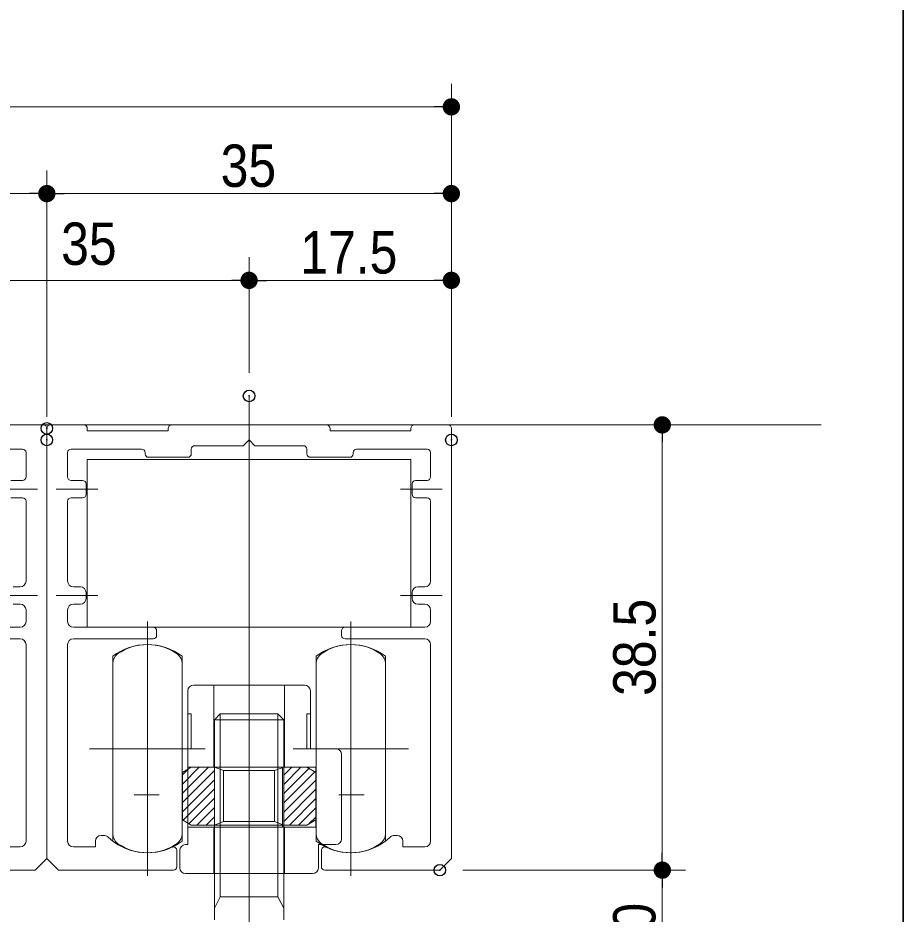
# Model space of a CAD drawing. Units: millimetres, scale not verified, with parts at other scales. Extents: x -6062 to 6062, y -3045 to 3045.
# Drawn here: x 1447 to 2212, y 608 to 1383 of the extents above; entities that cross this region are included whole.
import ezdxf
from ezdxf.enums import TextEntityAlignment as Align

# ---------------------------------------------------------------- set-up
doc = ezdxf.new("R2010")
doc.units = ezdxf.units.MM
doc.header["$LTSCALE"] = 20
doc.header["$PDMODE"] = 32
doc.header["$PDSIZE"] = 10
for name, color, linetype, lineweight in [('0-0_1図面枠', 7, 'Continuous', 20), ('0-1_3一般', 7, 'Continuous', 15), ('0-2_2寸法-1', 7, 'Continuous', 15), ('0-3_0', 7, 'Continuous', 25), ('0-5_2寸法-2', 7, 'Continuous', 15)]:
    doc.layers.add(name, color=color, linetype=linetype, lineweight=lineweight)
doc.layers.add('0-4_Defpoints', color=7, linetype='Continuous')
doc.styles.add('ＭＳ Ｐゴシック', font='')
doc.styles.get('ＭＳ Ｐゴシック').set_extended_font_data('MS PGothic')

# ---------------------------------------------------------------- blocks, each defined once
blk = doc.blocks.new('グループ-2')
at = {"layer": '0-0_1図面枠', "lineweight": 35}
blk.add_lwpolyline([(-80000, 55400), (80000, 55400), (80000, -55400), (-80000, -55400)], close=True, dxfattribs=at)
blk = doc.blocks.new('図面枠')
at = {"layer": '0-0_1図面枠'}
blk.add_blockref('グループ-2', (0, 0), dxfattribs=at)
blk = doc.blocks.new('グループ-41')
at = {"layer": '0-1_3一般', "lineweight": 5}
blk.add_line((68683.9, 8971.1), (68683.9, 12591.1), dxfattribs=at)
blk = doc.blocks.new('グループ-43')
at = {"layer": '0-1_3一般', "lineweight": 5}
for p, q in [((66923.9, 13020.9), (66923.9, 17020.9)), ((70443.9, 13020.9), (70443.9, 17020.9)), ((66323.9, 16620.9), (66323.9, 13420.9)), ((67523.9, 13420.9), (67523.9, 16620.9)), ((69843.9, 16620.9), (69843.9, 13420.9)), ((71043.9, 13420.9), (71043.9, 16620.9)), ((66123.9, 15020.9), (67723.9, 15020.9)), ((69643.9, 15020.9), (71243.9, 15020.9))]:
    blk.add_line(p, q, dxfattribs=at)
blk.add_lwpolyline([(65883.9, 20020.4), (71483.9, 20020.4), (71483.9, 17120.4), (65883.9, 17120.4)], close=True, dxfattribs=at)
for centre, start, end in [((66923.9, 15820.9), 53.1301, 126.8699), ((70443.9, 15820.9), 53.1301, 126.8699), ((66923.9, 14220.9), 233.1301, 306.8699), ((70443.9, 14220.9), 233.1301, 306.8699)]:
    blk.add_arc(centre, 1000, start, end, dxfattribs=at)
blk = doc.blocks.new('グループ-45')
at = {"layer": '0-1_3一般', "lineweight": 5}
for p, q in [((68683.9, 21120.4), (68683.9, 12520.9)), ((64543.9, 20620.4), (65123.9, 20620.4)), ((65243.9, 20620.4), (65823.9, 20620.4)), ((67343.9, 20620.4), (70023.9, 20620.4)), ((71543.9, 20620.4), (72123.9, 20620.4)), ((65183.9, 20560.4), (65183.9, 14027.5)), ((65183.9, 20360.4), (65183.9, 20560.4)), ((65883.9, 20560.4), (65883.9, 20520.4)), ((65883.9, 20520.4), (67283.9, 20520.4)), ((67283.9, 20520.4), (67283.9, 20560.4)), ((72183.9, 20360.4), (72183.9, 20560.4)), ((65183.9, 20360.4), (65183.9, 13120.4)), ((68583.9, 20260.4), (68683.9, 20360.4)), ((68683.9, 20360.4), (68783.9, 20260.4)), ((72183.9, 20360.4), (72183.9, 13120.4)), ((64763.9, 20200.4), (64403.9, 20200.4)), ((66823.9, 20200.4), (65603.9, 20200.4)), ((67683.9, 20120.4), (67683.9, 20200.4)), ((67743.9, 20260.4), (68583.9, 20260.4)), ((68783.9, 20260.4), (69623.9, 20260.4)), ((69683.9, 20200.4), (69683.9, 20120.4)), ((71403.9, 20200.4), (70543.9, 20200.4)), ((71763.9, 20200.4), (71403.9, 20200.4)), ((64823.9, 19720.4), (64823.9, 20140.4)), ((65543.9, 20140.4), (65543.9, 19720.4)), ((66883.9, 20120.4), (66883.9, 20140.4)), ((66943.9, 20060.4), (67623.9, 20060.4)), ((69743.9, 20060.4), (70423.9, 20060.4)), ((70483.9, 20120.4), (70483.9, 20140.4)), ((71823.9, 19720.4), (71823.9, 20140.4)), ((64563.9, 19660.4), (64763.9, 19660.4)), ((65603.9, 19660.4), (65803.9, 19660.4)), ((65863.9, 19420.4), (65863.9, 19600.4)), ((71503.9, 19420.4), (71503.9, 19600.4)), ((71563.9, 19660.4), (71763.9, 19660.4)), ((64303.9, 19510.4), (65023.9, 19510.4)), ((65343.9, 19510.4), (66063.9, 19510.4)), ((71303.9, 19510.4), (72023.9, 19510.4)), ((64763.9, 19360.4), (64563.9, 19360.4)), ((64823.9, 17920.4), (64823.9, 19300.4)), ((65543.9, 19300.4), (65543.9, 17920.4)), ((65803.9, 19360.4), (65603.9, 19360.4)), ((71763.9, 19360.4), (71563.9, 19360.4)), ((71823.9, 17920.4), (71823.9, 19300.4)), ((64303.9, 17670.4), (65023.9, 17670.4)), ((64603.9, 17820.4), (64723.9, 17820.4)), ((66063.9, 17670.4), (65343.9, 17670.4)), ((65643.9, 17820.4), (65763.9, 17820.4)), ((65863.9, 17620.4), (65863.9, 17720.4)), ((71303.9, 17670.4), (72023.9, 17670.4)), ((71503.9, 17620.4), (71503.9, 17720.4)), ((71603.9, 17820.4), (71723.9, 17820.4)), ((64723.9, 17520.4), (64603.9, 17520.4)), ((65763.9, 17520.4), (65643.9, 17520.4)), ((71723.9, 17520.4), (71603.9, 17520.4)), ((64823.9, 17220.4), (64823.9, 17420.4)), ((65543.9, 17420.4), (65543.9, 17220.4)), ((71823.9, 17220.4), (71823.9, 17420.4)), ((63343.9, 17120.4), (64723.9, 17120.4)), ((65643.9, 17120.4), (65963.9, 17120.4)), ((65963.9, 17120.4), (67023.9, 17120.4)), ((67083.9, 16980.4), (67083.9, 17060.4)), ((70283.9, 17060.4), (70283.9, 16980.4)), ((70343.9, 17120.4), (71723.9, 17120.4)), ((64003.9, 16920.4), (64723.9, 16920.4)), ((65983.9, 16920.4), (65643.9, 16920.4)), ((66363.9, 16920.4), (65983.9, 16920.4)), ((66363.9, 16920.4), (67023.9, 16920.4)), ((70343.9, 16920.4), (71003.9, 16920.4)), ((71003.9, 16920.4), (71723.9, 16920.4)), ((64823.9, 16820.4), (64823.9, 13420.9)), ((65543.9, 16820.4), (65543.9, 13420.9)), ((71823.9, 16820.4), (71823.9, 13420.9)), ((66923.9, 14000.3), (66923.9, 14421.3)), ((70443.9, 14421.3), (70443.9, 14000.3)), ((66695.3, 14220.9), (67128.5, 14220.9)), ((70239.3, 14220.9), (70672.5, 14220.9)), ((65183.9, 13120.4), (65183.9, 14027.5)), ((66123.9, 13520.9), (66168.9, 13520.9)), ((71198.9, 13520.9), (71243.9, 13520.9)), ((71343.9, 13320.9), (71343.9, 13420.9)), ((64723.9, 13320.9), (64343.9, 13320.9)), ((67433.9, 12980.4), (67433.9, 13261.1)), ((69933.9, 13261.1), (69933.9, 12980.4)), ((71723.9, 13320.9), (71343.9, 13320.9)), ((64983.9, 12920.4), (65183.9, 13120.4)), ((65383.9, 12920.4), (65183.9, 13120.4)), ((71983.9, 12920.4), (72183.9, 13120.4)), ((64983.9, 12920.4), (62993.9, 12920.4)), ((67373.9, 12920.4), (65383.9, 12920.4)), ((71983.9, 12920.4), (69993.9, 12920.4))]:
    blk.add_line(p, q, dxfattribs=at)
for points in [[(70083.9, 20560.4), (70083.9, 20520.4), (71483.9, 20520.4), (71483.9, 20560.4)], [(66023.9, 13420.9), (66023.9, 13320.9), (65643.9, 13320.9)]]:
    blk.add_lwpolyline(points, dxfattribs=at)
for centre, radius, start, end in [((65123.9, 20560.4), 60, 0, 90), ((65243.9, 20560.4), 60, 90, 180), ((65823.9, 20560.4), 60, 0, 90), ((67343.9, 20560.4), 60, 90, 180), ((70023.9, 20560.4), 60, 0, 90), ((71543.9, 20560.4), 60, 90, 180), ((72123.9, 20560.4), 60, 0, 90), ((64763.9, 20140.4), 60, 0, 90), ((65603.9, 20140.4), 60, 90, 180), ((66823.9, 20140.4), 60, 0, 90), ((67743.9, 20200.4), 60, 90, 180), ((69623.9, 20200.4), 60, 0, 90), ((70543.9, 20140.4), 60, 90, 180), ((71763.9, 20140.4), 60, 0, 90), ((66943.9, 20120.4), 60, 180, 270), ((67623.9, 20120.4), 60, 270, 0), ((69743.9, 20120.4), 60, 180, 270), ((70423.9, 20120.4), 60, 270, 0), ((64763.9, 19720.4), 60, 270, 0), ((65603.9, 19720.4), 60, 180, 270), ((71763.9, 19720.4), 60, 270, 0), ((65803.9, 19600.4), 60, 0, 90), ((71563.9, 19600.4), 60, 90, 180), ((65803.9, 19420.4), 60, 270, 0), ((71563.9, 19420.4), 60, 180, 270), ((64763.9, 19300.4), 60, 0, 90), ((65603.9, 19300.4), 60, 90, 180), ((71763.9, 19300.4), 60, 0, 90), ((64723.9, 17920.4), 100, 270, 0), ((65643.9, 17920.4), 100, 180, 270), ((71723.9, 17920.4), 100, 270, 0), ((65763.9, 17720.4), 100, 0, 90), ((71603.9, 17720.4), 100, 90, 180), ((64723.9, 17420.4), 100, 0, 90), ((65643.9, 17420.4), 100, 90, 180), ((65763.9, 17620.4), 100, 270, 0), ((71603.9, 17620.4), 100, 180, 270), ((71723.9, 17420.4), 100, 0, 90), ((64723.9, 17220.4), 100, 270, 0), ((65643.9, 17220.4), 100, 180, 270), ((71723.9, 17220.4), 100, 270, 0), ((67023.9, 17060.4), 60, 0, 90), ((70343.9, 17060.4), 60, 90, 180), ((64723.9, 16820.4), 100, 0, 90), ((65643.9, 16820.4), 100, 90, 180), ((67023.9, 16980.4), 60, 270, 0), ((70343.9, 16980.4), 60, 180, 270), ((71723.9, 16820.4), 100, 0, 90), ((66123.9, 13420.9), 100, 90, 180), ((66168.9, 13420.9), 100, 46.65824, 90), ((66923.9, 14220.9), 1000, 226.65824, 295.12081), ((70443.9, 14220.9), 1000, 244.87919, 313.34176), ((71198.9, 13420.9), 100, 90, 133.34176), ((71243.9, 13420.9), 100, 0, 90), ((64723.9, 13420.9), 100, 270, 0), ((65643.9, 13420.9), 100, 180, 270), ((71723.9, 13420.9), 100, 270, 0), ((67373.9, 13261.1), 60, 0, 115.12081), ((69993.9, 13261.1), 60, 64.87919, 180), ((67373.9, 12980.4), 60, 270, 0), ((69993.9, 12980.4), 60, 180, 270)]:
    blk.add_arc(centre, radius, start, end, dxfattribs=at)
at = {"layer": '0-1_3一般'}
blk.add_blockref('グループ-43', (0, 0), dxfattribs=at)
blk = doc.blocks.new('グループ-50')
at = {"layer": '0-1_3一般', "lineweight": 5}
for p, q in [((68683.9, 16520.9), (68683.9, 12460.9)), ((67723.9, 16120.9), (68073.9, 16120.9)), ((68073.9, 14700.9), (68073.9, 16120.9)), ((68073.9, 16120.9), (69293.9, 16120.9)), ((69293.9, 16120.9), (69643.9, 16120.9)), ((69293.9, 16120.9), (69293.9, 14700.9)), ((67623.9, 16020.9), (67623.9, 15620.9)), ((69743.9, 15620.9), (69743.9, 16020.9)), ((67623.9, 15620.9), (67623.9, 15020.9)), ((67623.9, 15620.9), (67683.9, 15620.9)), ((67683.9, 15620.9), (67683.9, 15020.9)), ((69683.9, 15620.9), (69683.9, 15020.9)), ((69743.9, 15620.9), (69683.9, 15620.9)), ((69743.9, 15020.9), (69743.9, 15620.9)), ((67623.9, 15020.9), (67623.9, 14700.9)), ((67683.9, 15020.9), (67623.9, 15020.9)), ((69683.9, 15020.9), (69743.9, 15020.9)), ((69743.9, 15020.9), (70183.9, 15020.9)), ((70283.9, 14920.9), (70283.9, 13460.9)), ((67623.9, 14700.9), (68073.9, 14700.9)), ((68073.9, 14700.9), (69261.2, 14700.9)), ((69261.2, 14700.9), (69293.9, 14700.9)), ((69261.2, 14700.9), (69261.2, 13660.9)), ((69293.9, 14700.9), (69743.9, 14700.9)), ((69743.9, 14700.9), (69838.6, 14700.9)), ((69838.6, 14700.9), (69838.6, 13660.9)), ((68073.9, 13660.9), (67623.9, 13660.9)), ((69261.2, 13660.9), (68073.9, 13660.9)), ((68073.9, 13660.9), (68073.9, 12860.9)), ((69293.9, 13660.9), (69261.2, 13660.9)), ((69743.9, 13660.9), (69293.9, 13660.9)), ((69293.9, 13660.9), (69293.9, 12860.9)), ((69838.6, 13660.9), (69743.9, 13660.9)), ((67623.9, 13360.9), (67583.9, 13360.9)), ((69883.9, 13360.9), (69883.9, 12960.9)), ((70183.9, 13360.9), (69883.9, 13360.9)), ((67483.9, 12960.9), (67483.9, 13260.9)), ((68073.9, 12860.9), (67583.9, 12860.9)), ((69293.9, 12860.9), (68073.9, 12860.9)), ((69783.9, 12860.9), (69293.9, 12860.9))]:
    blk.add_line(p, q, dxfattribs=at)
blk.add_lwpolyline([(67623.9, 14700.9), (67623.9, 13660.9), (67623.9, 13360.9)], dxfattribs=at)
for centre, start, end in [((67723.9, 16020.9), 90, 180), ((69643.9, 16020.9), 0, 90), ((70183.9, 14920.9), 0, 90), ((67583.9, 13260.9), 90, 180), ((70183.9, 13460.9), 270, 0), ((67583.9, 12960.9), 180, 270), ((69783.9, 12960.9), 270, 0)]:
    blk.add_arc(centre, 100, start, end, dxfattribs=at)
blk = doc.blocks.new('グループ-51')
at = {"layer": '0-1_3一般', "lineweight": 5}
for p, q in [((67529.2, 14611.6), (67683.9, 14700.9)), ((67529.2, 14409.2), (67820.9, 14700.9)), ((67529.2, 14249.2), (67980.9, 14700.9)), ((67529.2, 14569.2), (67629.4, 14669.4)), ((67529.2, 14089.2), (68083.9, 14643.9)), ((67529.2, 13790.2), (67529.2, 14611.6)), ((67683.9, 14700.9), (68083.9, 14700.9)), ((68083.9, 14700.9), (68243.9, 14643.1)), ((68083.9, 14700.9), (69283.9, 14700.9)), ((68083.9, 14700.9), (68083.9, 13700.9)), ((68243.9, 14643.1), (69123.9, 14643.1)), ((68243.9, 14643.1), (68243.9, 13758.6)), ((69123.9, 14643.1), (69283.9, 14700.9)), ((69123.9, 14643.1), (69123.9, 13758.6)), ((69283.9, 14700.9), (69683.9, 14700.9)), ((69283.9, 14700.9), (69283.9, 13700.9)), ((69283.9, 14563.9), (69420.9, 14700.9)), ((69283.9, 14403.9), (69580.9, 14700.9)), ((69283.9, 14243.9), (69720, 14680)), ((69283.9, 14083.9), (69821.4, 14621.4)), ((69838.6, 14611.6), (69683.9, 14700.9)), ((69838.6, 14611.6), (69838.6, 13790.2)), ((67529.2, 13929.2), (68083.9, 14483.9)), ((69283.9, 13923.9), (69838.6, 14478.6)), ((67542.5, 13782.5), (68083.9, 14323.9)), ((69283.9, 13763.9), (69838.6, 14318.6)), ((67643.9, 13723.9), (68083.9, 14163.9)), ((69380.9, 13700.9), (69838.6, 14158.6)), ((67780.9, 13700.9), (68083.9, 14003.9)), ((69540.9, 13700.9), (69838.6, 13998.6)), ((67940.9, 13700.9), (68083.9, 13843.9)), ((69724.1, 13724.1), (69838.6, 13838.6)), ((67529.2, 13790.2), (67683.9, 13700.9)), ((67883.9, 13700.9), (67683.9, 13700.9)), ((68083.9, 13700.9), (67883.9, 13700.9)), ((68083.9, 13700.9), (68243.9, 13758.6)), ((69283.9, 13700.9), (68083.9, 13700.9)), ((69123.9, 13758.6), (68243.9, 13758.6)), ((69283.9, 13700.9), (69123.9, 13758.6)), ((69483.9, 13700.9), (69283.9, 13700.9)), ((69683.9, 13700.9), (69483.9, 13700.9)), ((69683.9, 13700.9), (69838.6, 13790.2))]:
    blk.add_line(p, q, dxfattribs=at)
for points in [[(68083.9, 14700.9), (68083.9, 13700.9), (67883.9, 13700.9), (67683.9, 13700.9), (67529.2, 13790.2), (67529.2, 14611.6), (67683.9, 14700.9)], [(69283.9, 14700.9), (69283.9, 13700.9), (69483.9, 13700.9), (69683.9, 13700.9), (69838.6, 13790.2), (69838.6, 14611.6), (69683.9, 14700.9)]]:
    blk.add_lwpolyline(points, close=True, dxfattribs=at)
blk = doc.blocks.new('グループ-52')
at = {"layer": '0-1_3一般', "lineweight": 5}
for p, q in [((66923.9, 17220.9), (66923.9, 12820.9)), ((70443.9, 17220.9), (70443.9, 12820.9)), ((66323.9, 16495.3), (66323.9, 15020.9)), ((67523.9, 16495.3), (67523.9, 15020.9)), ((69843.9, 16495.3), (69843.9, 15020.9)), ((71043.9, 16495.3), (71043.9, 15020.9)), ((65923.9, 15020.9), (67923.9, 15020.9)), ((66323.9, 15020.9), (66323.9, 13546.4)), ((67523.9, 15020.9), (67523.9, 13546.4)), ((69443.9, 15020.9), (71443.9, 15020.9)), ((69843.9, 15020.9), (69843.9, 13546.4)), ((71043.9, 15020.9), (71043.9, 13546.4))]:
    blk.add_line(p, q, dxfattribs=at)
for centre, radius, start, end in [((66923.9, 15920.9), 900, 90, 124.8499), ((66923.9, 15920.9), 900, 55.1501, 90), ((70443.9, 15920.9), 900, 90, 124.8499), ((70443.9, 15920.9), 900, 55.1501, 90), ((66523.9, 16495.3), 200, 124.8499, 180), ((67323.9, 16495.3), 200, 0, 55.1501), ((70043.9, 16495.3), 200, 124.8499, 180), ((70843.9, 16495.3), 200, 0, 55.1501), ((66523.9, 13546.4), 200, 180, 235.1501), ((67323.9, 13546.4), 200, 304.8499, 0), ((70043.9, 13546.4), 200, 180, 235.1501), ((70843.9, 13546.4), 200, 304.8499, 0), ((66923.9, 14120.9), 900, 235.1501, 270), ((66923.9, 14120.9), 900, 270, 304.8499), ((70443.9, 14120.9), 900, 235.1501, 270), ((70443.9, 14120.9), 900, 270, 304.8499)]:
    blk.add_arc(centre, radius, start, end, dxfattribs=at)
blk = doc.blocks.new('グループ-53')
at = {"layer": '0-1_3一般'}
for name in ['グループ-52', 'グループ-50', 'グループ-51']:
    blk.add_blockref(name, (0, 0), dxfattribs=at)
blk = doc.blocks.new('グループ-54')
at = {"layer": '0-1_3一般', "lineweight": 5}
blk.add_lwpolyline([(78583.9, 20620.4), (59183.9, 20620.4), (45195.8, 20620.4)], dxfattribs=at)
blk = doc.blocks.new('グループ-56')
at = {"layer": '0-1_3一般', "lineweight": 5}
for p, q in [((68683.9, 9590.1), (68683.9, 15970.5)), ((68083.9, 15520.9), (69283.9, 15520.9)), ((68183.9, 12460.4), (68183.9, 15620.9)), ((69183.9, 15620.9), (69183.9, 12460.4)), ((68083.9, 12260.4), (68183.9, 12460.4)), ((69183.9, 12460.4), (68183.9, 12460.4)), ((69283.9, 12260.4), (69183.9, 12460.4)), ((68083.9, 12060.4), (68083.9, 12260.4)), ((69283.9, 12260.4), (69283.9, 12060.4))]:
    blk.add_line(p, q, dxfattribs=at)
for points in [[(68083.9, 12260.4), (68083.9, 15520.9), (68183.9, 15620.9)], [(68183.9, 15620.9), (69183.9, 15620.9), (69283.9, 15520.9), (69283.9, 12260.4)]]:
    blk.add_lwpolyline(points, dxfattribs=at)
blk = doc.blocks.new('グループ-57')
at = {"layer": '0-1_3一般'}
for name in ['グループ-45', 'グループ-54', 'グループ-53', 'グループ-56', 'グループ-41']:
    blk.add_blockref(name, (0, 0), dxfattribs=at)
blk = doc.blocks.new('_Dot')
at = {"layer": '0-3_0'}
blk.add_line((-10, 0), (-20, 0), dxfattribs=at)
for points in [[(0, 0), (-10, 0), (-9.92, 1.25)], [(0, 0), (-9.92, -1.25), (-10, 0)], [(0, 0), (-9.92, 1.25), (-9.69, 2.49)], [(0, 0), (-9.69, -2.49), (-9.92, -1.25)], [(0, 0), (-9.69, 2.49), (-9.3, 3.68)], [(0, 0), (-9.3, -3.68), (-9.69, -2.49)], [(0, 0), (-9.3, 3.68), (-8.76, 4.82)], [(0, 0), (-8.76, -4.82), (-9.3, -3.68)], [(0, 0), (-8.76, 4.82), (-8.09, 5.88)], [(0, 0), (-8.09, -5.88), (-8.76, -4.82)], [(0, 0), (-8.09, 5.88), (-7.29, 6.85)], [(0, 0), (-7.29, -6.85), (-8.09, -5.88)], [(0, 0), (-7.29, 6.85), (-6.37, 7.71)], [(0, 0), (-6.37, -7.71), (-7.29, -6.85)], [(0, 0), (-6.37, 7.71), (-5.36, 8.44)], [(0, 0), (-5.36, -8.44), (-6.37, -7.71)], [(0, 0), (-5.36, 8.44), (-4.26, 9.05)], [(0, 0), (-4.26, -9.05), (-5.36, -8.44)], [(0, 0), (-4.26, 9.05), (-3.09, 9.51)], [(0, 0), (-3.09, -9.51), (-4.26, -9.05)], [(0, 0), (-3.09, 9.51), (-1.87, 9.82)], [(0, 0), (-1.87, -9.82), (-3.09, -9.51)], [(0, 0), (-1.87, 9.82), (-0.63, 9.98)], [(0, 0), (-0.63, -9.98), (-1.87, -9.82)], [(0, 0), (-0.63, 9.98), (0.63, 9.98)], [(0, 0), (0.63, -9.98), (-0.63, -9.98)], [(0, 0), (0.63, 9.98), (1.87, 9.82)], [(0, 0), (1.87, 9.82), (3.09, 9.51)], [(0, 0), (3.09, 9.51), (4.26, 9.05)], [(0, 0), (4.26, 9.05), (5.36, 8.44)], [(0, 0), (5.36, 8.44), (6.37, 7.71)], [(0, 0), (6.37, 7.71), (7.29, 6.85)], [(0, 0), (7.29, 6.85), (8.09, 5.88)], [(0, 0), (8.09, 5.88), (8.76, 4.82)], [(0, 0), (8.76, 4.82), (9.3, 3.68)], [(0, 0), (9.3, 3.68), (9.69, 2.49)], [(0, 0), (9.69, 2.49), (9.92, 1.25)], [(0, 0), (9.92, 1.25), (10, 0)], [(0, 0), (1.87, -9.82), (0.63, -9.98)], [(0, 0), (3.09, -9.51), (1.87, -9.82)], [(0, 0), (4.26, -9.05), (3.09, -9.51)], [(0, 0), (5.36, -8.44), (4.26, -9.05)], [(0, 0), (6.37, -7.71), (5.36, -8.44)], [(0, 0), (7.29, -6.85), (6.37, -7.71)], [(0, 0), (8.09, -5.88), (7.29, -6.85)], [(0, 0), (8.76, -4.82), (8.09, -5.88)], [(0, 0), (9.3, -3.68), (8.76, -4.82)], [(0, 0), (9.69, -2.49), (9.3, -3.68)], [(0, 0), (9.92, -1.25), (9.69, -2.49)], [(0, 0), (10, 0), (9.92, -1.25)]]:
    blk.add_solid(points, dxfattribs=at)

msp = doc.modelspace()

# ---------------------------------------------------------------- linework, layer by layer
at = {"layer": '0-2_2寸法-1'}
for p, q in [((1821.69, 1038.02), (1821.69, 1326.02)), ((724.7, 1306.02), (1806.69, 1306.02)), ((1471.69, 1048.02), (1471.69, 1251.02)), ((1471.69, 1038.02), (1471.69, 1251.02)), ((1821.69, 1038.02), (1821.69, 1251.02)), ((1136.7, 1231.02), (1456.69, 1231.02)), ((1486.7, 1231.02), (1806.69, 1231.02)), ((1646.69, 1076.02), (1646.69, 1176.02)), ((1821.69, 1038.02), (1821.69, 1176.02)), ((1806.69, 1156.02), (1661.7, 1156.02)), ((2024.19, 1031.02), (2024.39, 1031.02)), ((2004.19, 1016.01), (2004.19, 661.03)), ((1831.69, 646.02), (2024.19, 646.02)), ((1831.69, 646.02), (2024.19, 646.02)), ((2004.19, 631.01), (2004.19, 561.03))]:
    msp.add_line(p, q, dxfattribs=at)
at = {"layer": '0-4_Defpoints'}
for p in [(1821.69, 1306.02), (1471.69, 1231.02), (1821.69, 1231.02), (1646.69, 1156.02), (1646.69, 1056.02), (1471.69, 1028.02), (2004.19, 1031.02), (1471.69, 1018.02), (1821.69, 1018.02), (1811.69, 646.02), (2004.19, 646.02)]:
    msp.add_point(p, dxfattribs=at)
at = {"layer": '0-5_2寸法-2'}
for p, q in [((1646.69, 1076.02), (1646.69, 1176.02)), ((1311.7, 1156.02), (1631.69, 1156.02))]:
    msp.add_line(p, q, dxfattribs=at)

# ---------------------------------------------------------------- block references
at = {"layer": '0-0_1図面枠', "xscale": 0.05, "yscale": 0.05}
msp.add_blockref('図面枠', (-1787.5, 0), dxfattribs=at)
at = {"layer": '0-1_3一般', "xscale": 0.05, "yscale": 0.05}
msp.add_blockref('グループ-57', (-1787.5, 0), dxfattribs=at)
at = {"layer": '0-2_2寸法-1', "xscale": 0.7503418, "yscale": 0.7503418}
for p in [(1821.69, 1306.02), (1471.69, 1231.02), (1821.69, 1231.02), (1821.69, 1156.02)]:
    msp.add_blockref('_Dot', p, dxfattribs=at)
for p, rotation in [((1471.69, 1231.02), 180), ((1646.69, 1156.02), 180), ((2004.19, 1031.02), 90), ((2004.19, 646.02), 270), ((2004.19, 646.02), 90)]:
    msp.add_blockref('_Dot', p, dxfattribs=dict(at, rotation=rotation))
at = {"layer": '0-5_2寸法-2', "xscale": 0.7503418, "yscale": 0.7503418}
msp.add_blockref('_Dot', (1646.69, 1156.02), dxfattribs=at)

# ---------------------------------------------------------------- texts
at = {"layer": '0-2_2寸法-1', "style": 'ＭＳ Ｐゴシック', "width": 0.9}
for s, p in [('35', (1622.1, 1225.84)), ('17.5', (1690.98, 1150.94))]:
    msp.add_text(s, height=36.66, dxfattribs=at).set_placement(p, align=Align.BOTTOM_LEFT)
for s, p in [('38.5', (2009.37, 796.64)), ('10', (2009.28, 569.7))]:
    msp.add_text(s, height=36.66, rotation=90, dxfattribs=at).set_placement(p, align=Align.BOTTOM_LEFT)
at = {"layer": '0-5_2寸法-2', "style": 'ＭＳ Ｐゴシック', "width": 0.9}
msp.add_text('35', height=36.66, dxfattribs=at).set_placement((1484.1, 1158.37), align=Align.BOTTOM_LEFT)

doc.saveas('drawing.dxf')
